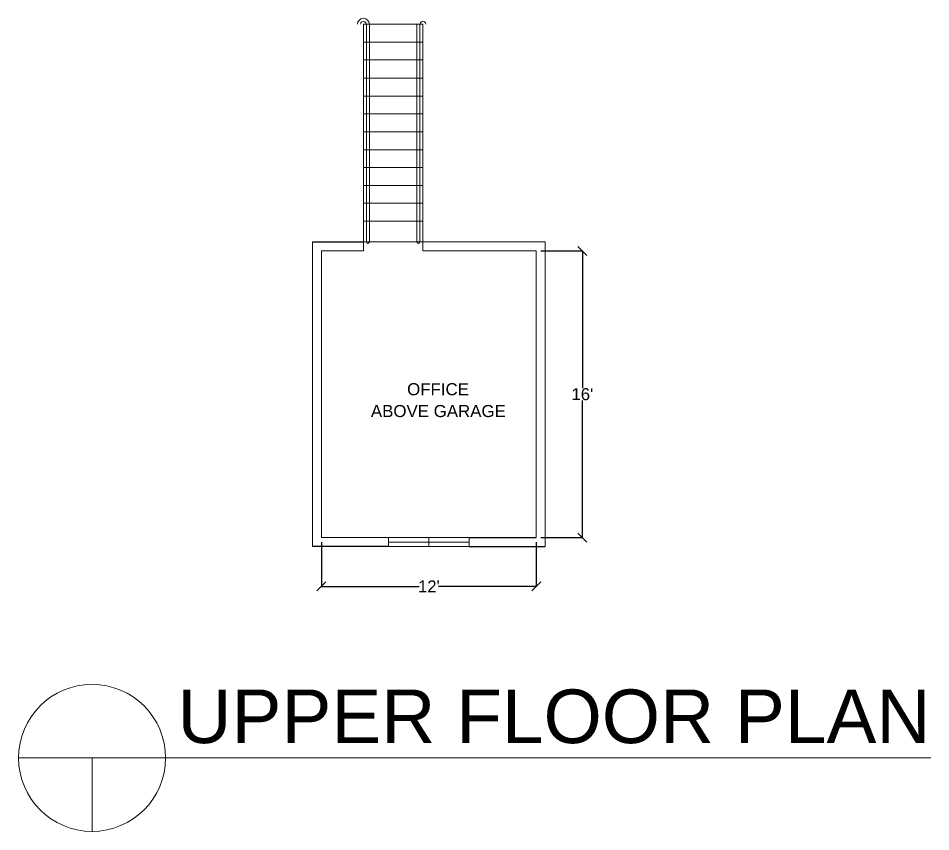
# Model space of a CAD drawing. Header units: inches. Extents: x 2489 to 6987, y 91 to 1364.
# Drawn here: x 2489 to 3101, y 112 to 657 of the extents above; entities that cross this region are included whole.
import ezdxf

# ---------------------------------------------------------------- set-up
doc = ezdxf.new("R2010")
doc.units = ezdxf.units.IN
doc.header["$MEASUREMENT"] = 0
doc.layers.add('PDF2_Geometry', color=7, linetype='Continuous')
doc.layers.add('PDF2_Text', color=7, linetype='Continuous')
doc.styles.add('PDF Arial', font='arial.ttf')
doc.styles.get("Standard").update_dxf_attribs({"font": 'arial.ttf'})
doc.dimstyles.get("Standard").update_dxf_attribs({"dimtxt": 8, "dimasz": 6, "dimexe": 0.18, "dimexo": 3, "dimgap": 0.09, "dimtad": 0, "dimtih": 1, "dimtoh": 1, "dimdec": 4, "dimzin": 0, "dimdsep": 46, "dimlunit": 4, "dimtxsty": 'Standard', "dimblk": 'OBLIQUE', "dimcen": 0.09, "dimadec": 0, "dimazin": 0, "dimtfac": 1, "dimtdec": 4, "dimtofl": 0, "dimtmove": 0, "dimatfit": 3, "dimldrblk": 'OBLIQUE', "dimfxl": 1, "dimtolj": 1, "dimtzin": 0, "dimarcsym": 0})

# ---------------------------------------------------------------- blocks, each defined once
blk = doc.blocks.new('_Oblique')
at = {"color": 0, "linetype": 'ByBlock', "lineweight": -2}
blk.add_line((-0.5, -0.5), (0.5, 0.5), dxfattribs=at)
blk = doc.blocks.new('*D48')
at = {"layer": 'Defpoints', "color": 0, "lineweight": 15, "transparency": 16777216}
for p in [(2692.73, 309.35), (2836.73, 309.35), (2692.73, 276.64)]:
    blk.add_point(p, dxfattribs=at)
at = {"layer": 'PDF2_Geometry', "color": 0, "lineweight": -2, "transparency": 16777216}
for p, q in [((2692.73, 306.35), (2692.73, 276.46)), ((2836.73, 306.35), (2836.73, 276.46)), ((2692.73, 276.64), (2758.23, 276.64)), ((2836.73, 276.64), (2771.24, 276.64))]:
    blk.add_line(p, q, dxfattribs=at)
at = {"layer": 'PDF2_Geometry', "color": 0, "lineweight": -2, "transparency": 16777216, "xscale": 6, "yscale": 6, "zscale": 6, "rotation": 180}
blk.add_blockref('_Oblique', (2692.73, 276.64), dxfattribs=at)
at = {"layer": 'PDF2_Geometry', "color": 0, "lineweight": -2, "transparency": 16777216, "xscale": 6, "yscale": 6, "zscale": 6}
blk.add_blockref('_Oblique', (2836.73, 276.64), dxfattribs=at)
at = {"layer": 'PDF2_Geometry', "color": 0, "lineweight": 9, "transparency": 16777216, "insert": (2764.73, 276.64), "char_height": 8, "attachment_point": 5}
blk.add_mtext("\\A1;12'", dxfattribs=at)
blk = doc.blocks.new('*D49')
at = {"layer": 'Defpoints', "color": 0, "lineweight": 15, "transparency": 16777216}
for p in [(2836.73, 501.48), (2867.63, 501.48), (2836.73, 309.35)]:
    blk.add_point(p, dxfattribs=at)
at = {"layer": 'PDF2_Geometry', "color": 0, "lineweight": -2, "transparency": 16777216}
for p, q in [((2839.73, 501.48), (2867.81, 501.48)), ((2867.63, 501.48), (2867.63, 409.59)), ((2867.63, 309.35), (2867.63, 401.24)), ((2839.73, 309.35), (2867.81, 309.35))]:
    blk.add_line(p, q, dxfattribs=at)
at = {"layer": 'PDF2_Geometry', "color": 0, "lineweight": -2, "transparency": 16777216, "xscale": 6, "yscale": 6, "zscale": 6}
for p, rotation in [((2867.63, 501.48), 90), ((2867.63, 309.35), 270)]:
    blk.add_blockref('_Oblique', p, dxfattribs=dict(at, rotation=rotation))
at = {"layer": 'PDF2_Geometry', "color": 0, "lineweight": 9, "transparency": 16777216, "insert": (2867.63, 405.42), "char_height": 8, "attachment_point": 5}
blk.add_mtext("\\A1;16'", dxfattribs=at)

msp = doc.modelspace()

# ---------------------------------------------------------------- linework, layer by layer
for p, q in [((2686.73404, 507.47046), (2720.85591, 507.47046)), ((2791.73403, 309.34857), (2836.73404, 309.34857)), ((2737.73404, 303.36519), (2686.73404, 303.36519)), ((2791.73404, 303.36527), (2842.73404, 303.36519))]:
    msp.add_line(p, q)
at = {"lineweight": 15}
msp.add_line((2692.73404, 309.34857), (2737.73404, 309.34857), dxfattribs=at)
at = {"layer": 'PDF2_Geometry', "lineweight": 9}
for p, q in [((2737.73404, 309.35241), (2737.73404, 303.36515)), ((2737.73404, 309.35241), (2791.73403, 309.35241)), ((2791.73404, 306.36519), (2737.73404, 306.36519)), ((2764.73404, 309.35241), (2764.73404, 303.36515)), ((2791.73403, 309.35241), (2791.73404, 303.36515)), ((2737.73404, 303.36519), (2791.73403, 303.36519))]:
    msp.add_line(p, q, dxfattribs=at)
at = {"layer": 'PDF2_Geometry', "lineweight": 18}
for points in [[(2716.86695, 653.39842), (2717.19936, 655.06047), (2718.19659, 656.0577), (2719.19382, 657.05493), (2720.85587, 657.38734), (2722.51792, 657.05493), (2723.51515, 656.0577), (2724.51238, 655.06047), (2724.84479, 653.39842), (2724.84479, 607.85823)], [(2718.86153, 653.39842), (2719.19388, 654.39568), (2719.85872, 655.06045), (2720.85591, 655.39287), (2721.85322, 655.06045), (2722.51793, 654.39568), (2722.85042, 653.39842), (2722.85042, 606.86104)], [(2762.73964, 653.39842), (2762.40716, 654.39568), (2761.74232, 655.06045), (2760.74513, 655.39287), (2759.74794, 655.06045), (2759.08311, 654.39568), (2758.75063, 653.39842), (2758.75063, 624.81115)], [(2756.75625, 653.39842), (2756.75625, 623.81395)], [(2758.75063, 634.78348), (2758.75063, 507.47046), (2758.41827, 506.80563), (2757.75344, 506.47321), (2757.0886, 506.80563), (2756.75625, 507.47046), (2756.75625, 633.78623)], [(2722.85042, 620.15743), (2722.85042, 507.47046), (2723.18277, 506.80563), (2723.8476, 506.47321), (2724.51244, 506.80563), (2724.84479, 507.47046), (2724.84479, 620.82226)]]:
    msp.add_lwpolyline(points, dxfattribs=at)
at = {"layer": 'PDF2_Geometry', "lineweight": 9}
for points in [[(2720.85591, 605.86379), (2720.85591, 653.39842), (2760.74513, 653.39842), (2760.74513, 507.47046)], [(2720.85591, 641.43169), (2760.74511, 641.43169)], [(2720.85591, 629.46493), (2760.74511, 629.46493)], [(2720.85591, 619.16017), (2720.85591, 507.47046), (2760.74511, 507.47046)], [(2720.85591, 617.16575), (2760.74511, 617.16575)], [(2720.85591, 605.199), (2760.74511, 605.199)], [(2720.85591, 593.23223), (2760.74511, 593.23223)], [(2720.85591, 581.26548), (2760.74511, 581.26548)], [(2720.85591, 569.29872), (2760.74511, 569.29872)], [(2720.85591, 557.33196), (2760.74511, 557.33196)], [(2720.85591, 545.3652), (2760.74511, 545.3652)], [(2720.85591, 533.39844), (2760.74511, 533.39844)], [(2720.85591, 521.43168), (2760.74511, 521.43168)], [(3101.13301, 161.75858), (2489.49859, 161.75858)], [(2539.02774, 161.75858), (2539.02774, 112.2295)]]:
    msp.add_lwpolyline(points, dxfattribs=at)
at = {"layer": 'PDF2_Geometry', "lineweight": 20}
for points in [[(2686.73404, 507.47046), (2686.73404, 303.36519)], [(2720.85591, 507.47046), (2720.85591, 501.48156)], [(2760.74511, 507.47051), (2842.73404, 507.47051)], [(2760.74513, 507.47051), (2760.74513, 501.48156)], [(2842.73404, 303.36519), (2842.73404, 507.47051)], [(2692.73404, 501.48159), (2720.85592, 501.48159)], [(2692.73404, 501.48159), (2692.73404, 309.34857)], [(2760.74511, 501.48159), (2836.73404, 501.48159)], [(2836.73404, 309.34857), (2836.73404, 501.48159)]]:
    msp.add_lwpolyline(points, dxfattribs=at)
at = {"layer": 'PDF2_Geometry', "lineweight": 9}
msp.add_circle((2538.96626, 161.69342), 49.25818, dxfattribs=at)

# ---------------------------------------------------------------- texts
at = {"layer": 'PDF2_Text', "attachment_point": 7, "style": 'PDF Arial'}
for s, insert, char_height in [('OFFICE', (2750.14704, 404.6326), 8.090371), ('ABOVE GARAGE', (2725.87876, 390.00813), 8.0903708), ('UPPER FLOOR PLAN', (2596.18777, 171.107), 35.9295891)]:
    msp.add_mtext(s, dxfattribs=dict(at, insert=insert, char_height=char_height))

# ---------------------------------------------------------------- dimensions: what is measured, and where the dimension line sits
at = {"layer": 'PDF2_Geometry', "lineweight": 9}
dim = msp.add_linear_dim(base=(2867.63328, 501.48159), p1=(2836.73404, 309.34857), p2=(2836.73404, 501.48159), angle=90, text="16'", dimstyle='Standard', dxfattribs=at)
dim.commit()
dim.dimension.update_dxf_attribs({"geometry": '*D49', "text_midpoint": (2867.63328, 405.41508)})
dim = msp.add_linear_dim(base=(2692.73404, 276.64131), p1=(2836.73404, 309.34857), p2=(2692.73404, 309.34857), dimstyle='Standard', dxfattribs=at)
dim.commit()
dim.dimension.update_dxf_attribs({"geometry": '*D48', "text_midpoint": (2764.73404, 276.64131)})

doc.saveas('drawing.dxf')
